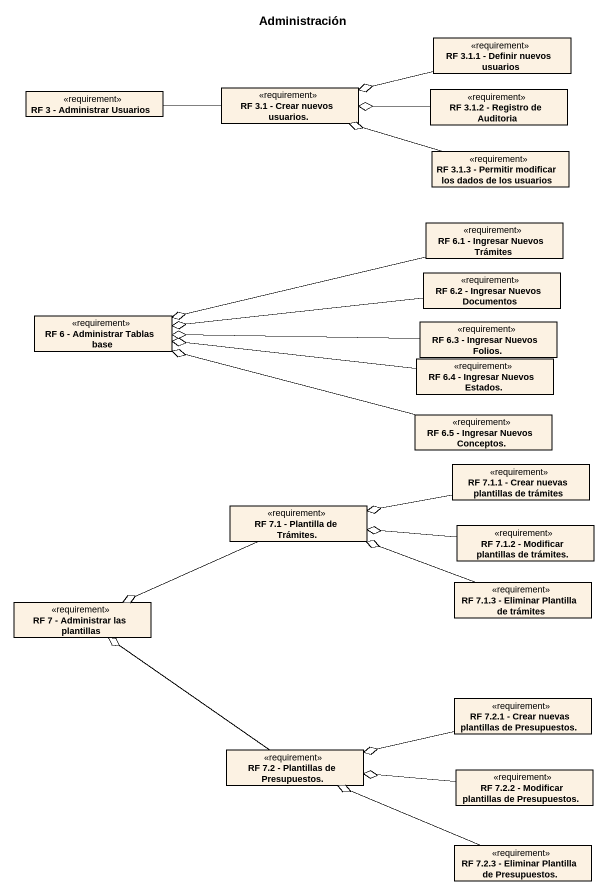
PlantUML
@startuml
title Administración
hide circle
hide empty members
class "RF 3.1.1 - Definir nuevos usuarios" as RF_3_1_1_Definir_nuevos <<requirement>>
class "RF 3 - Administrar Usuarios" as RF_3_Administrar_Usuarios <<requirement>>
class "RF 3.1 - Crear nuevos usuarios." as RF_3_1_Crear_nuevos_usuarios <<requirement>>
class "RF 3.1.2 - Registro de Auditoria" as RF_3_1_2_Registro_de <<requirement>>
class "RF 3.1.3 - Permitir modificar los dados de los usuarios" as RF_3_1_3_Permitir_modificar <<requirement>>
class "RF 6.1 - Ingresar Nuevos Trámites" as RF_6_1_Ingresar_Nuevos <<requirement>>
class "RF 6.2 - Ingresar Nuevos Documentos" as RF_6_2_Ingresar_Nuevos <<requirement>>
class "RF 6 - Administrar Tablas base" as RF_6_Administrar_Tablas_base <<requirement>>
class "RF 6.3 - Ingresar Nuevos Folios." as RF_6_3_Ingresar_Nuevos <<requirement>>
class "RF 6.4 - Ingresar Nuevos Estados." as RF_6_4_Ingresar_Nuevos <<requirement>>
class "RF 6.5 - Ingresar Nuevos Conceptos." as RF_6_5_Ingresar_Nuevos <<requirement>>
class "RF 7.1.1 - Crear nuevas plantillas de trámites" as RF_7_1_1_Crear_nuevas <<requirement>>
class "RF 7.1 - Plantilla de Trámites." as RF_7_1_Plantilla_de_Trámites <<requirement>>
class "RF 7.1.2 - Modificar plantillas de trámites." as RF_7_1_2_Modificar <<requirement>>
class "RF 7 - Administrar las plantillas" as RF_7_Administrar_las <<requirement>>
class "RF 7.1.3 - Eliminar Plantilla de trámites" as RF_7_1_3_Eliminar_Plantilla <<requirement>>
class "RF 7.2.1 - Crear nuevas plantillas de Presupuestos." as RF_7_2_1_Crear_nuevas <<requirement>>
class "RF 7.2 - Plantillas de Presupuestos." as RF_7_2_Plantillas_de <<requirement>>
class "RF 7.2.2 - Modificar plantillas de Presupuestos." as RF_7_2_2_Modificar <<requirement>>
class "RF 7.2.3 - Eliminar Plantilla de Presupuestos." as RF_7_2_3_Eliminar_Plantilla <<requirement>>
RF_3_1_1_Definir_nuevos -left-o RF_3_1_Crear_nuevos_usuarios
RF_3_Administrar_Usuarios -right- RF_3_1_Crear_nuevos_usuarios
RF_3_1_2_Registro_de -left-o RF_3_1_Crear_nuevos_usuarios
RF_3_1_3_Permitir_modificar -left-o RF_3_1_Crear_nuevos_usuarios
RF_6_1_Ingresar_Nuevos -left-o RF_6_Administrar_Tablas_base
RF_6_2_Ingresar_Nuevos -left-o RF_6_Administrar_Tablas_base
RF_6_3_Ingresar_Nuevos -left-o RF_6_Administrar_Tablas_base
RF_6_4_Ingresar_Nuevos -left-o RF_6_Administrar_Tablas_base
RF_6_5_Ingresar_Nuevos -left-o RF_6_Administrar_Tablas_base
RF_7_1_1_Crear_nuevas -left-o RF_7_1_Plantilla_de_Trámites
RF_7_1_Plantilla_de_Trámites -left-o RF_7_Administrar_las
RF_7_1_2_Modificar -left-o RF_7_1_Plantilla_de_Trámites
RF_7_1_3_Eliminar_Plantilla -left-o RF_7_1_Plantilla_de_Trámites
RF_7_2_1_Crear_nuevas -left-o RF_7_2_Plantillas_de
RF_7_2_Plantillas_de -up-o RF_7_Administrar_las
RF_7_2_2_Modificar -left-o RF_7_2_Plantillas_de
RF_7_2_3_Eliminar_Plantilla -left-o RF_7_2_Plantillas_de
@enduml
